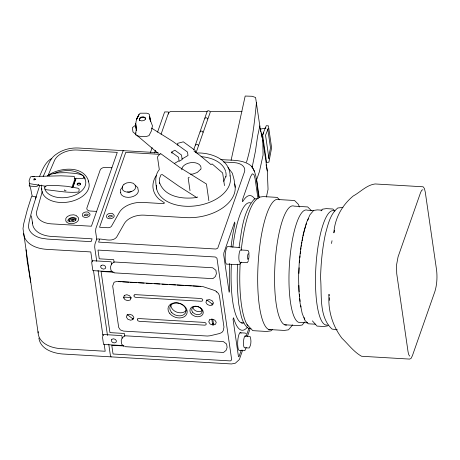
<?xml version="1.0" encoding="UTF-8"?>
<svg xmlns="http://www.w3.org/2000/svg" width="460" height="460" viewBox="0 0 460 460"><rect width="100%" height="100%" fill="white"/><g stroke="black" fill="none" stroke-linecap="round" stroke-linejoin="round"><path stroke-width="0.69" d="M237.653 264.195C236.756 277.754 237.262 291.375 238.889 304.865C240.793 312.955 241.23 322.782 248.314 328.308L250.913 328.463M256.456 102.603C254.466 122.665 252.304 142.807 246.508 162.202M239.068 247.417C241.649 230.874 242.886 212.077 254.38 198.973L258.549 198.375M41.618 185.052L41.325 187.042L41.739 189.911M268.531 158.211L270.491 147.775L267.783 129.105M197.346 196.88L197.254 197.38C183.753 199.525 164.789 197.484 159.534 182.631M49.139 175.967L49.352 174.927C54.642 172.506 60.938 172.77 66.688 172.701C72.375 173.345 78.787 173.017 83.812 175.956L83.979 177.106L83.536 178.238L81.823 178.693L75.883 178.238L72.663 187.421M252.08 167.653L255.432 151.185L257.617 136.189L259.837 125.913M266.403 196.989L268.048 189.37L267.3 170.959L262.798 139.915L260.222 128.553M231.104 160.235L245.18 96.042L252.114 96.278L255.576 97.48L260.389 129.703L261.378 128.892L265.96 128.024M246.238 347.507L244.823 350.687L239.763 350.388A8.953 2.168 -86.6 0 1 237.78 340.716A8.953 2.168 -86.6 0 1 241.12 333.195M36.449 196.943L32.436 196.397C31.004 192.82 31.378 188.588 29.21 185.156L29.699 183.195M334.598 230.253L333.856 232.869C334.805 218.316 342.033 205.229 353.217 196C360.45 192.067 366.626 185.029 375.124 183.96L423.125 186.789L424.39 188.462L425.281 192.142L436.615 270.313C437.362 277.322 436.966 284.51 434.964 291.289L412.384 355.752L410.987 358.507L409.549 359.087L361.548 356.258C353.734 351.877 348.398 344.379 342.004 338.307C332.373 325.697 327.79 310.086 329.021 294.273L329.153 295.642M78.971 191.406L79.154 189.112L77.78 188.192L67.01 186.311L57.212 185.552L47.139 185.495L45.563 186.185L45.028 187.272M31.711 196.029L27.307 209.806L23.736 223.617L23 228.585L38.134 332.965M35.42 198.864L39.117 187.346M42.28 191.458L36.95 210.439A19.401 12.184 -8.3 0 0 51.428 223.87L91.419 226.222L117.277 152.381L77.286 150.029A19.401 12.184 -8.3 0 0 54.182 161.242L47.817 176.002M71.823 187.726L74.819 179.158L74.485 176.858L73.928 176.352L60.829 175.823L31.309 176.531L30.406 177.037L29.078 180.826L29.411 183.126M73.209 186.685L75.963 178.814L74.577 178.756M71.915 221.8L72.323 220.639L71.587 220.599L71.725 220.19L73.554 219.661L72.852 221.668M123.826 150.926L123.13 150.644L95.841 228.568L95.605 231.506L96.709 239.091L94.915 244.214L94.685 247.146L96.726 261.217M99.601 239.263L98.601 242.109L215.976 249.021L217.758 248.158L244.427 171.994A13.518 8.487 -8.3 0 0 234.341 162.633L223.623 162.006M150.472 152.363L152.128 147.648M157.556 132.146L164.634 111.929L168.308 111.941L168.613 114.063M154.474 153.059L155.417 150.368M161.075 134.222L168.142 114.034L169.326 112.177L170.677 111.469L207.098 111.561M123.895 298.068L124.229 297.12L131.146 297.528L130.812 298.477M132.382 319.706L132.716 318.757L133.4 318.561M193.666 149.92L195.247 145.406L195.667 145.233L195.379 145.026L199.893 132.135L200.313 131.962L200.025 131.755L204.539 118.858L204.964 118.691L204.671 118.479L207.316 111.038L208.426 110.722L209.656 111.176L210.277 112.136L207.983 118.674L207.564 118.847L207.075 118.093L206.114 117.731L205.235 117.984M196.075 152.691L198.559 145.601L197.783 144.635L196.817 144.279L195.943 144.526M211.945 305.014L212.273 304.066L212.963 303.87M212.175 324.8L212.508 323.851L211.813 319.039M241.299 350.077L238.953 356.77L238.452 356.569L233.036 319.205L233.548 317.751A67.459 16.347 -86.6 0 0 247.308 327.313M246.226 336.007L249.038 327.968M242.656 350.094L239.355 359.53L235.324 363.216L231.518 363.958L62.704 354.01C52.94 353.222 40.417 349.169 38.87 338.025M247.376 336.616L250.211 328.526M39.37 186.679L39.876 185.34M43.165 176.64L43.671 175.3C47.449 168.049 49.019 158.625 56.528 154.06C62.75 149.552 70.529 147.712 78.137 147.993L158.159 152.708M223.767 181.389L225.699 176.456M268.266 128.426L265.546 135.188L268.985 158.918M262.585 134.728L266.271 125.706L268.433 125.833L271.613 147.775L268.916 162.156L266.61 162.506M263.764 132.618L262.666 135.303L266.53 161.931M39.531 176.445C42.395 169.855 44.999 162.449 51.48 158.545M38.565 184.385L37.984 185.673L37.157 186.231L35.351 186.461L31.194 186.219L29.618 185.788L29.21 185.156M241.264 262.096L240.287 263.758L238.826 264.558L227.263 264.166A8.953 2.168 -86.6 0 1 225.164 256.829A8.953 2.168 -86.6 0 1 227.522 246.531L239.079 247.509L240.137 247.934M248.567 260.59L247.25 262.7L240.31 262.292A6.268 1.518 -86.6 0 1 238.843 257.151A6.268 1.518 -86.6 0 1 240.488 249.947L247.428 250.355L248.193 250.665L249.147 253.247M65.74 218.592L67.321 216.556L70.184 215.165L73.56 214.791L76.544 215.539M82.363 214.147L83.3 212.94L84.991 212.123L86.986 211.899L88.751 212.342M122.745 186.754L120.583 189.526L120.75 192.441M106.536 215.504L107.473 214.302L109.164 213.48L111.159 213.262L112.918 213.704M292.715 324.846L288.477 329.832L284.303 330.429L268.835 329.515M304.727 322.011L302.145 325.047L298.339 325.594L284.752 324.789M321.046 210.847L322.517 209.168L326.289 208.627L332.936 209.018L334.909 210.996M328.187 325.111L327.451 325.95L323.679 326.491L317.032 326.094L312.374 320.873M77.165 184.575L77.959 183.799L79.298 183.54L80.408 183.942L80.638 184.776M145.613 119.025L144.164 120.445L141.703 120.922L139.667 120.181L139.254 118.651L140.702 117.231L143.163 116.748L145.199 117.495L145.561 119.088M272.498 329.4L270.957 330.855L266.65 331.476L252.776 330.654L247.089 324.634M200.267 169.665L197.265 172.465L192.677 174.11L190.549 174.127M189.267 177.238L188.169 177.968L190.003 190.612M135.746 125.057L132.463 127.564L132.474 128.507L132.974 131.951L136.171 134.699M47.662 175.662C58.995 167.354 84.237 164.766 88.751 181.821M174.311 163.507L179.049 160.736L178.549 157.286L171.321 152.047M182.085 158.959L188.002 155.492L187.507 152.047L172.695 141.312L151.512 128.11M179.13 161.305L182.166 159.528L181.516 155.049L174.84 150.213L171.804 151.99L171.988 153.266M73.404 221.553L75.359 220.61M87.751 215.188L86.779 215.659L84.611 215.533M111.924 216.545L109.796 217.149L108.778 216.896M66.027 190.561L65.331 190.86L64.526 190.474L64.429 189.784M422.895 189.756L421.745 190.221L420.624 192.424L398.049 256.887L396.56 264.943L396.727 273.671L408.066 351.842L408.779 354.781L409.785 356.12M200.589 131.255L201.463 131.008L202.429 131.364L202.917 132.118L203.337 131.951L207.851 119.054L207.564 118.847M198.266 145.389L198.691 145.222L203.205 132.33L202.917 132.118M53.929 173.627C62.893 169.631 74.514 168.912 82.553 175.312M79.057 191.981C68.275 193.206 57.103 190.82 46.293 189.756L45.275 188.997M213.952 323.938L212.508 323.851M259.032 197.19L263.339 196.575L277.213 197.392L279.68 199.858M32.769 176.801L34.569 176.571M342.953 207.414L337.721 208C330.113 214.331 328.037 224.492 325.513 233.571C322.374 248.181 320.925 263.091 320.557 278.018C322.023 294.331 318.59 316.836 332.045 329.067L337.284 329.808M210.473 111.567L242 111.648M160.149 154.37L125.775 152.346L99.55 227.24L107.755 227.723A3.283 2.064 -8.3 0 0 111.55 226.107L119.295 212.48A20.447 12.84 -8.3 0 1 143.071 202.434L163.771 203.659L164.484 202.86L159.091 199.186A40.744 25.582 -8.3 0 1 156.377 175.34M220.852 159.517C231.15 160.62 243.576 158.999 251.85 166.52C257.951 175.657 256.611 187.329 258.968 197.622M111.883 167.785L105.524 167.411A4.479 2.812 -8.3 0 0 100.188 169.999L86.911 207.92A4.479 2.812 -8.3 0 0 90.252 211.019L96.611 211.393M322.023 210.162L317.331 209.886L313.674 210.41L309.959 214.78L306.44 222.697L303.358 233.623L300.921 246.813L299.299 261.366L298.597 276.299L298.868 290.582L300.092 303.243L302.185 313.433L305.003 320.442L308.355 323.8L315.727 324.231M313.749 210.571L307.429 210.197A56.413 13.668 -86.6 0 0 289.685 260.877A56.413 13.668 -86.6 0 0 298.592 322.328L307.723 322.868M96.709 239.091C102.948 238.159 111.521 242.834 116.501 237.354L124.315 223.6A17.164 10.775 -8.3 0 1 144.078 215.153L185.673 217.603A40.744 25.582 -8.3 0 0 234.663 183.965M111.642 271.739L92.851 270.63L91.684 262.585L92.351 260.688L111.142 261.798L111.527 264.477M114.155 272.234L101.073 271.463L109.946 332.62L124.401 333.471L124.809 336.277M114.201 272.855L212.842 278.668L215.401 276.54L216.395 273.694L215.895 270.244L212.675 267.777L114.028 261.964L111.475 264.097L110.475 266.938L110.975 270.388L113.206 272.452M200.853 286.333L117.012 281.393L114.091 282.221L112.677 286.011L118.68 327.393L120.307 329.906L123.516 331.096L207.356 336.036L210.042 335.783L219.604 333.511L221.852 332.476L223.215 330.728L223.968 327.129L219.431 295.86L218.534 293.618L216.637 291.68M118.312 281.595L121.175 281.761M122.607 281.848L129.053 282.227M130.49 282.313L136.936 282.693M138.368 282.773L144.101 283.113M146.245 283.239L151.978 283.578M154.129 283.705L159.861 284.044M162.006 284.171L167.739 284.504M169.171 284.59L175.617 284.97M177.054 285.056L183.5 285.436M184.931 285.516L191.377 285.896M192.809 285.982L199.261 286.361M200.692 286.448L202.837 286.574L215.349 290.72L216.717 292.123M241.368 322.834L244.036 322.989M240.022 332.752L245.082 333.051L246.175 333.494M245.036 335.99L250.108 336.542C251.396 340.25 251.275 344.603 249.205 348.001L244.864 347.748A5.968 1.449 -86.6 0 1 243.541 341.297A5.968 1.449 -86.6 0 1 245.766 336.283M122.343 345.541L103.552 344.436L102.384 336.386M124.171 345.995L111.78 345.264L113.045 353.999L230.42 360.916L231.702 359.852L216.965 258.227L215.349 256.99L97.974 250.079L99.245 258.813L113.695 259.664L114.103 262.476M124.901 346.662L223.548 352.469L226.101 350.342L227.102 347.495L226.602 344.051L223.376 341.579L124.735 335.771L122.176 337.899L121.181 340.739L121.681 344.189L123.907 346.259M197.047 152.984C211.18 152.524 230.034 159.344 230.115 176.019M45.948 186.271L29.934 183.712M69.069 221.3L71.104 221.812M145.285 118.07L143.25 117.323L140.783 117.806L139.34 119.22L139.754 120.75M35.466 179.429L34.241 179.354L33.959 180.159M111.251 356.874L110.555 356.586L108.755 344.172M196.914 197.662L178.75 186.11L162.23 174.564L160.948 174.84L159.614 178.25A33.58 21.085 -8.3 0 0 159.701 183.781M194.039 151.127L199.956 155.417L210.91 164.582L212.14 163.944L222.646 172.966L224.48 185.61M206.816 299.891L212.273 304.066M127.259 314.577L132.716 318.757M83.979 177.106L84.721 177.675L85.065 178.94M158.315 153.462L137.241 135.614M135.32 185.368L137.764 187.64L138 189.25A8.953 5.623 -8.3 0 1 130.732 197.144A8.953 5.623 -8.3 0 1 120.595 192.326M311.178 210.433L307.688 206.937L294.101 206.132A59.696 14.461 -86.6 0 0 275.045 263.655A59.696 14.461 -86.6 0 0 286.632 325.03M227.953 167.48L232.346 173.207L234.1 179.682L235.204 187.272M83.3 176.289L84.807 178.25M254.414 171.189L251.85 166.52M299.437 206.994L298.367 204.326L294.544 200.497L279.076 199.588A65.372 15.835 -86.6 0 0 258.301 261.142A65.372 15.835 -86.6 0 0 270.198 329.814M30.757 282.302L27.186 260.969L26.036 249.757M260.532 130.329L260.814 131.589M261.159 132.894L261.723 135.372M266.081 164.726L266.351 166.112M266.622 167.498L267.3 170.959M261.636 134.797L262.027 137.477M259.187 197.34L256.634 179.745L259.457 171.505L263.068 155.054L262.798 139.915M257.933 198.231L255.093 178.675L253.926 174.535L252.264 173.811L250.556 176.686L242.437 199.858L242.696 201.63A67.459 16.347 -86.6 0 1 254.857 199.088M208.863 200.681L206.448 184.011L179.595 167.331L160.39 153.41L157.475 156.952L159.309 169.596C154.675 175.001 155.474 182.517 156.693 189.031M195.511 152.553L195.207 150.449L183.321 141.829L177.606 143.342L177.899 145.354M212.825 319.384L213.624 324.886M122.233 338.278L121.842 335.599L103.051 334.489L103.247 335.834M98.055 270.405L107.49 335.449M92.23 261.866L90.792 251.936L46.736 249.337A29.848 18.745 -8.3 0 1 23.736 233.64M93.466 270.382L102.931 335.65M104.167 344.166L105.196 351.256L61.14 348.663A29.848 18.745 -8.3 0 1 38.14 331.562M31.441 215.855L32.539 223.439M329.348 297.689L329.613 300.42M304.848 319.125A56.413 13.668 -86.6 0 1 304.048 317.492M301.018 307.016A56.413 13.668 -86.6 0 1 300.759 305.607M300.115 301.409A56.413 13.668 -86.6 0 1 299.793 298.764M299.575 296.7A56.413 13.668 -86.6 0 1 299.385 294.578M299.178 291.68A56.413 13.668 -86.6 0 1 298.885 285.43M298.879 273.384A56.413 13.668 -86.6 0 1 299.103 267.76M299.408 262.844A56.413 13.668 -86.6 0 1 299.627 260.072M299.811 257.991A56.413 13.668 -86.6 0 1 300.018 255.909M300.242 253.839A56.413 13.668 -86.6 0 1 300.483 251.787M300.742 249.768A56.413 13.668 -86.6 0 1 301.012 247.779M301.214 246.41A56.413 13.668 -86.6 0 1 301.438 244.979M301.668 243.558A56.413 13.668 -86.6 0 1 301.904 242.15M302.151 240.752A56.413 13.668 -86.6 0 1 302.806 237.366M303.082 236.055A56.413 13.668 -86.6 0 1 303.364 234.772M303.508 234.146A56.413 13.668 -86.6 0 1 305.538 226.452M305.934 225.187A56.413 13.668 -86.6 0 1 306.538 223.387M307.654 220.438A56.413 13.668 -86.6 0 1 308.522 218.437M247.997 325.99A65.372 15.835 -86.6 0 1 240.16 263.637M241.236 250.223A65.372 15.835 -86.6 0 1 256.979 199.128M331.51 243.507A57.31 13.886 -86.6 0 1 332.022 240.701M242.627 323.104A60.294 14.611 -86.6 0 1 231.386 264.305M232.829 247.284A60.294 14.611 -86.6 0 1 250.815 202.986M327.072 325.019A57.31 13.886 -86.6 0 1 315.945 266.104A57.31 13.886 -86.6 0 1 334.242 210.881M229.689 263.499A67.459 16.347 -86.6 0 0 229.649 290.852L229.137 292.313L223.715 254.949L223.882 252.85L234.675 222.042L234.928 223.807A67.459 16.347 -86.6 0 0 231.058 247.054M131.646 191.245A3.283 2.064 -8.3 0 1 127.477 191.935M113.005 214.274A3.881 2.438 -8.3 0 1 111.51 218.546A3.881 2.438 -8.3 0 1 106.616 216.079M230.058 175.755A37.312 23.425 -8.3 0 1 195.822 205.838A37.312 23.425 -8.3 0 1 156.337 185.242M108.29 216.746A2.237 1.403 -8.3 0 1 110.383 215.47A2.237 1.403 -8.3 0 1 112.585 216.275M202.48 310.241A5.37 3.973 19.3 0 1 196.886 311.311A5.37 3.973 19.3 0 1 192.78 307.182M186.11 310.529A8.36 6.181 19.3 0 1 176.577 312.064A8.36 6.181 19.3 0 1 170.89 304.572M201.054 156.653A33.58 21.085 -8.3 0 1 225.607 171.407M225.779 172.074A33.58 21.085 -8.3 0 1 225.981 176.91M201.037 167.658A9.7 6.089 -8.3 0 1 200.669 169.619M181.769 169.803A9.7 6.089 -8.3 0 1 190.543 162.702A9.7 6.089 -8.3 0 1 200.951 167.037M36.035 197.466A544.956 342.171 -8.3 0 0 29.089 221.99L28.445 226.349A24.127 15.151 -8.3 0 0 41.176 238.159L47.392 239.091L91.086 241.667L92.08 238.82L51.583 236.434A24.708 15.513 -8.3 0 1 32.556 222.082M84.123 215.389A2.237 1.403 -8.3 0 1 86.21 214.107A2.237 1.403 -8.3 0 1 88.418 214.918M88.832 212.917A3.881 2.438 -8.3 0 1 87.337 217.189A3.881 2.438 -8.3 0 1 82.449 214.722M69.253 221.076A3.283 2.064 -8.3 0 1 72.318 219.202A3.283 2.064 -8.3 0 1 75.555 220.386M67.885 221.082A4.479 2.812 -8.3 0 1 71.369 217.66A4.479 2.812 -8.3 0 1 76.555 219.144M76.63 216.114A6.566 4.123 -8.3 0 1 74.1 223.341A6.566 4.123 -8.3 0 1 65.826 219.167M68.931 221.294A3.548 2.225 -8.3 0 1 72.174 218.115A3.548 2.225 -8.3 0 1 75.733 220.547M84.887 178.825A20.896 13.121 -8.3 0 1 68.488 197.144A20.896 13.121 -8.3 0 1 44.286 186.714M88.142 180.901A23.88 14.996 -8.3 0 1 68.379 202.02A23.88 14.996 -8.3 0 1 41.757 188.6M135.821 132.819L135.769 134.878L136.752 135.7C140.691 136.528 145.188 137.345 148.982 135.654L151.484 130.766L152.438 125.787L150.138 119.801L149.575 116.472L150.454 121.29L149.425 114.586L148.477 113.695L146.74 113.189L140.162 113.206C135.999 117.915 134.671 124.602 136.58 130.605L135.625 123.504L136.263 129.116L135.821 132.819M136.833 118.507L136.482 119.623L138.949 114.672L136.833 118.507M101.125 265.483L100.573 266.904L101.545 268.41L103.477 269.129L105.225 268.628L105.777 267.208L104.805 265.702L102.873 264.989L101.125 265.483M124.309 295.429L123.516 297.476L124.919 299.655L127.707 300.685L130.237 299.966L131.031 297.919L129.622 295.74L126.839 294.71L124.309 295.429M111.826 339.29L111.274 340.705L112.251 342.217L114.178 342.93L115.931 342.43L116.478 341.015L115.506 339.503L113.58 338.79L111.826 339.29M134.228 294.975L133.86 295.918L134.51 296.924L135.798 297.401L201.279 301.26L202.446 300.926L202.814 299.983L202.164 298.977L200.876 298.5L135.395 294.641L134.228 294.975M127.144 314.968L126.35 317.02L127.753 319.194L130.542 320.229L133.072 319.51L133.866 317.463L132.457 315.284L129.674 314.249L127.144 314.968M137.695 318.884L137.327 319.832L137.977 320.839L139.265 321.31L204.746 325.168L205.913 324.841L206.281 323.892L205.631 322.885L204.343 322.408L138.862 318.556L137.695 318.884M206.701 300.282L205.907 302.329L207.316 304.509L210.099 305.538L212.629 304.819L213.423 302.772L212.02 300.593L209.231 299.563L206.701 300.282M209.536 319.821L208.742 321.873L210.151 324.053L212.934 325.082L215.464 324.363L216.257 322.316L214.849 320.137L212.066 319.102L209.536 319.821M123.987 184.264L122.4 186.306L122.435 187.473A6.716 4.215 -8.3 0 0 129.179 192.073A6.716 4.215 -8.3 0 0 135.32 186.053L135.021 184.914L133.222 183.252L130.232 182.505L126.851 182.873L123.987 184.264M34.155 178.779L33.873 179.584L34.431 179.785L35.495 179.268L35.385 178.854L34.155 178.779M77.872 183.224L77.084 184L77.309 184.834L78.418 185.236L79.764 184.977L80.552 184.201L80.327 183.367L79.218 182.965L77.872 183.224M248.595 258.882A2.984 0.724 -86.6 0 0 248.67 253.788A2.984 0.724 -86.6 0 0 247.52 257.071A2.984 0.724 -86.6 0 0 248.595 258.882M171.396 312.208A8.36 6.181 19.3 0 0 185.42 313.036A8.36 6.181 19.3 0 0 177.008 302.967A8.36 6.181 19.3 0 0 171.396 312.208M169.901 313.657A9.85 7.285 19.3 0 0 186.421 314.628A9.85 7.285 19.3 0 0 176.508 302.76A9.85 7.285 19.3 0 0 169.901 313.657M191.216 313.772A6.865 5.077 19.3 0 0 202.733 314.45A6.865 5.077 19.3 0 0 195.822 306.182A6.865 5.077 19.3 0 0 191.216 313.772M192.717 312.323A5.37 3.973 19.3 0 0 201.727 312.858A5.37 3.973 19.3 0 0 196.322 306.383A5.37 3.973 19.3 0 0 192.717 312.323"/></g></svg>
